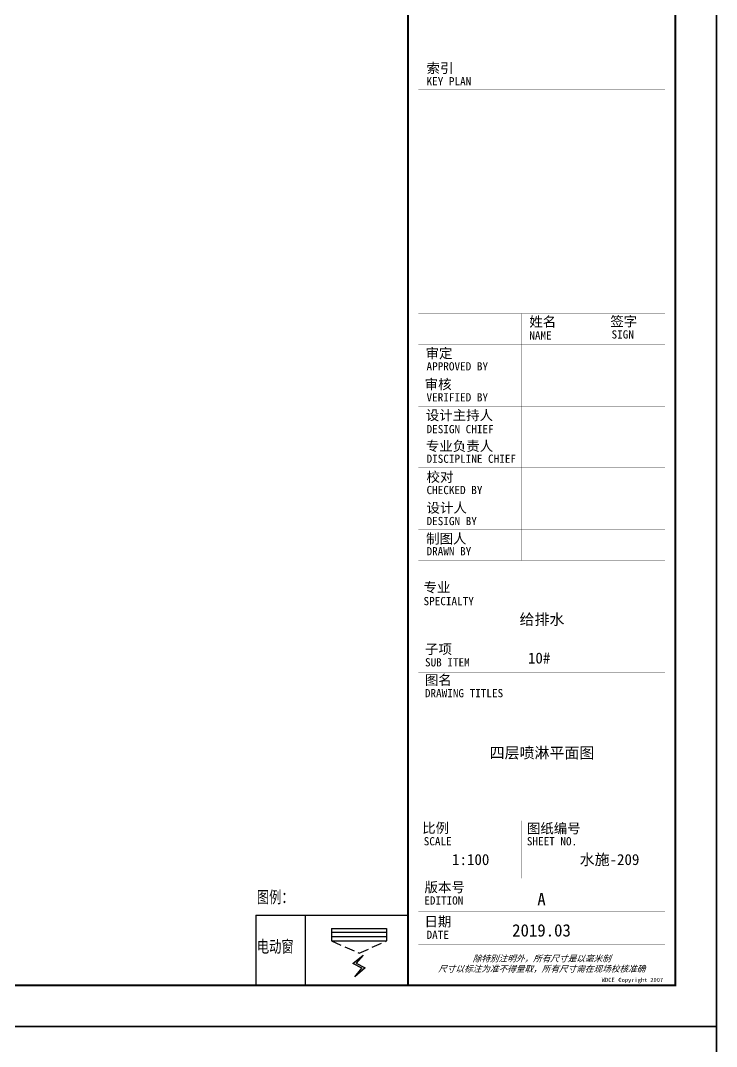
# Model space of a CAD drawing. Extents: x -186750 to 855523, y -12902 to 560425.
# Drawn here: x 642742 to 659669, y 164811 to 189750 of the extents above; entities that cross this region are included whole.
import ezdxf
from ezdxf.enums import TextEntityAlignment as Align
from ezdxf.xclip import XClip

# ---------------------------------------------------------------- set-up
doc = ezdxf.new("R2010")
doc.units = 0
doc.header["$LTSCALE"] = 1000
doc.header["$MEASUREMENT"] = 0
doc.header["$XCLIPFRAME"] = 0
doc.linetypes.add('X-104 8#10#平面$0$109-34 轴网$0$L1$0$$AUDIT_BAD_LTYPE1', pattern=[0])
doc.linetypes.add('X-104 8#10#平面$0$DASH', pattern=[0.35, 0.25, -0.1])
doc.layers.add('10#楼幕墙$0$04-不打印_辅助线', color=165, linetype='Continuous', plot=False)
for name, color, linetype in [('SHEET_TEXT', 7, 'Continuous'), ('X-104 8#10#平面$0$03-表格_185', 185, 'Continuous'), ('X-104 8#10#平面$0$04-电动窗', 1, 'Continuous'), ('X-104 8#10#平面$0$A-C_玻璃幕墙', 252, 'Continuous')]:
    doc.layers.add(name, color=color, linetype=linetype)
doc.styles.add('X-104 8#10#平面$0$Standard', font='STXIHEI.TTF', dxfattribs={"width": 0.75})
doc.styles.add('华文细黑', font='STXIHEI.TTF', dxfattribs={"height": 10})
doc.styles.add('图签信息$0$华文细黑', font='STXIHEI.TTF', dxfattribs={"height": 10})

# ---------------------------------------------------------------- blocks, each defined once
blk = doc.blocks.new('图框-A1')
for points, const_width in [([(5.684341886080801e-13, 0), (841.0000000000002, 0), (841.0000000000002, 594), (5.684341886080801e-13, 594)], 0.05), ([(765.9999999999966, 584), (25.00000000000045, 584), (25.00000000000045, 10), (766.0000000000002, 10)], 0.5)]:
    blk.add_lwpolyline(points, close=True, dxfattribs=dict(const_width=const_width))
blk = doc.blocks.new('104-8910 结构')
at = {"layer": 'Defpoints'}
blk.add_lwpolyline([(-19000, -118200), (61000, -118200.0000000002), (60999.99999999996, 41799.99999999983), (-19000, 41799.99999999996)], close=True, dxfattribs=at)
blk = doc.blocks.new('图签信息$0$WDCE Copyright200X')
at = {"const_width": 0.016}
blk.add_lwpolyline([(-10.59940458634446, 1.256125771104962, 0.9999999999999999), (-11.39940458634373, 1.256125771104962, 1)], format="xyb", close=True, dxfattribs=at)
at = {"style": '图签信息$0$华文细黑'}
for s, p in [('WDCE ', (-11.46336867556965, 0.5)), ('     Copyright ', (-3.513135566328856, 0.5))]:
    blk.add_text(s, height=1, dxfattribs=at).set_placement(p, align=Align.BOTTOM_RIGHT)
blk.add_text('c', height=0.6000000000000001, dxfattribs=at).set_placement((-11.03913788745558, 1.346005004482322), align=Align.MIDDLE_CENTER)
blk.add_attdef('200X', text='', height=1, dxfattribs=at).set_placement((-0.4516160869134183, 0.5), align=Align.BOTTOM_RIGHT)
blk = doc.blocks.new('图签信息')
at = {"const_width": 0.5}
blk.add_lwpolyline([(-64.99999999999545, -1.4210854715202e-14), (4.320099833421409e-12, -1.4210854715202e-14), (4.320099833421409e-12, 500.4999999999999), (-64.99999999999545, 500.4999999999999)], close=True, dxfattribs=at)
for points, const_width in [([(-62.49999999999545, 404.9158514156406), (-62.49999999999545, 227.8271815069857)], 0.04999999999999995), ([(-62.49999999999545, 227.8271815069857), (-2.49999999999568, 227.8271815069857), (-2.49999999999568, 404.9158514156406)], 0.04999999999999995), ([(-62.49999999999545, 227.8271815069857), (-2.49999999999568, 227.8271815069857)], 0.04999999999999995), ([(-62.49999999999545, 217.7359199957208), (-2.49999999999568, 217.7359199957208)], 0.05), ([(-62.49999999999545, 103.2620985673129), (-2.49999999999568, 103.2620985673129), (-2.49999999999568, 163.2620985673129), (-62.49999999999545, 163.2620985673129), (-62.49999999999545, 103.2620985673129)], 0.05), ([(-37.49999999999568, 163.2620985673129), (-37.49999999999568, 103.2620985673129)], 0.05), ([(-19.99999999999545, 163.2620985673129), (-19.99999999999545, 103.2620985673129)], 0.05), ([(-62.49999999999545, 155.7620985673129), (-2.49999999999568, 155.7620985673129)], 0.05), ([(-62.49999999999545, 148.2620985673129), (-2.49999999999568, 148.2620985673129)], 0.05), ([(-62.49999999999545, 140.7620985673129), (-2.49999999999568, 140.7620985673129)], 0.05), ([(-62.49999999999545, 133.2620985673129), (-2.49999999999568, 133.2620985673129)], 0.05), ([(-62.49999999999545, 125.7620985673129), (-2.49999999999568, 125.7620985673129)], 0.05), ([(-62.49999999999545, 118.2620985673129), (-2.49999999999568, 118.2620985673129)], 0.05), ([(-62.49999999999545, 110.7620985673129), (-2.49999999999568, 110.7620985673129)], 0.05), ([(-62.49999999999545, 98.49999999999997), (-2.49999999999568, 98.49999999999997), (-2.49999999999568, 9.999999999999986), (-62.49999999999545, 9.999999999999986), (-62.49999999999545, 98.49999999999997)], 0.05), ([(-62.49999999999545, 83.5), (-2.49999999999568, 83.5)], 0.05), ([(-62.49999999999545, 76), (-2.49999999999568, 76)], 0.05), ([(-62.49999999999545, 40), (-2.49999999999568, 40)], 0.05), ([(-37.49999999999568, 40), (-37.49999999999568, 25.99999999999999)], 0.05), ([(-62.49999999999545, 25.99999999999999), (-2.49999999999568, 25.99999999999999)], 0.05), ([(-62.49999999999545, 17.99999999999999), (-2.49999999999568, 17.99999999999999)], 0.05)]:
    blk.add_lwpolyline(points, dxfattribs=dict(const_width=const_width))
blk.add_blockref('图签信息$0$WDCE Copyright200X', (-2.49999999999568, -1.4210854715202e-14)).add_auto_attribs({'200X': '2007'})
at = {"style": '图签信息$0$华文细黑'}
for s, height, p in [('索引', 2.4, (-60.4999999999884, 224.1369858482722)), ('KEY PLAN', 2, (-60.4999999999884, 220.7359199957209)), ('姓名', 2.4, (-35.50414124065992, 162.4740349823624)), ('签字', 2.4, (-15.8064714426248, 162.5682593709571)), ('NAME', 2, (-35.49999999999545, 158.9559397554622)), ('SIGN', 2, (-15.49999999999568, 159.2008668049421)), ('审定', 2.4, (-60.7291972087362, 154.8078919265172)), ('APPROVED BY', 2, (-60.49999999999568, 151.4415470446802)), ('审核', 2.4, (-60.95484962372848, 147.2936585593343)), ('VERIFIED BY', 2, (-60.49999999999568, 143.9149446304509)), ('设计主持人', 2.4, (-60.67762178376438, 139.7620985673129)), ('DESIGN CHIEF', 2, (-60.49999999999568, 136.1854101728532)), ('专业负责人', 2.4, (-60.66716142653877, 132.2620985673129)), ('DISCIPLINE CHIEF', 2, (-60.49999999999568, 128.9837770826016)), ('校对', 2.4, (-60.49999999999568, 124.7620985673129)), ('CHECKED BY', 2, (-60.49999999999568, 121.370826370854)), ('设计人', 2.4, (-60.49999999999568, 117.2620985673129)), ('DESIGN BY', 2, (-60.49999999999568, 113.8323668008998)), ('制图人', 2.4, (-60.60586335487756, 109.7620985673129)), ('DRAWN BY', 2, (-60.49999999999568, 106.4977116805312)), ('专业', 2.4, (-61.23055664504045, 97.92572427484265)), ('SPECIALTY', 2, (-61.23055664504045, 94.37836307019097)), ('子项', 2.4, (-60.87761322115261, 82.91914139231812)), ('SUB ITEM', 2, (-60.87761322115261, 79.50000000000001)), ('图名', 2.4, (-60.90551381231035, 75.4051032210482)), ('DRAWING TITLES', 2, (-60.90551381231035, 72)), ('比例', 2.4, (-61.55535357425401, 39.42171678327212)), ('图纸编号', 2.4, (-36.1027284315453, 39.32421841725589)), ('SCALE', 2, (-61.18598001241776, 35.99999999999999)), ('SHEET NO.', 2, (-36.1027284315453, 35.99999999999999)), ('版本号', 2.4, (-61.00421948333246, 25.02554083917879)), ('EDITION', 2, (-61.06149774413939, 21.60578199040559)), ('日期', 2.4, (-61.00421948333246, 16.68326489126046)), ('DATE', 2, (-60.49999999999568, 13.26350604248726))]:
    blk.add_text(s, height=height, dxfattribs=at).set_placement(p, align=Align.TOP_LEFT)
at = {"color": 4, "style": '图签信息$0$华文细黑'}
for s, p in [('A', (-32.53306876774809, 19.40460744920709)), ('2019.03', (-32.53306876774809, 11.84342924066731))]:
    blk.add_text(s, height=3, dxfattribs=at).set_placement(p, align=Align.CENTER)
at = {"style": '图签信息$0$华文细黑', "oblique": 20}
for s, p in [('除特别注明外，所有尺寸是以毫米制', (-32.49999999999545, 6.500000000007262)), ('尺寸以标注为准不得量取，所有尺寸需在现场校核准确', (-32.49999999999545, 4.000000000007262))]:
    blk.add_text(s, height=1.5, dxfattribs=at).set_placement(p, align=Align.MIDDLE_CENTER)
blk = doc.blocks.new('图签-A1')
at = {"color": 2}
blk.add_blockref('图签信息', (0, 0), dxfattribs=at)
blk = doc.blocks.new('104-10 轴网')
at = {"layer": 'Defpoints'}
blk.add_lwpolyline([(-16049.99999999992, 45500.00000000001), (58050.00000000011, 45499.99999999999), (58050.00000000011, -11900.00000000001), (-16049.99999999998, -11899.99999999996)], close=True, dxfattribs=at)
blk = doc.blocks.new('10#楼幕墙')
at = {"layer": '10#楼幕墙$0$04-不打印_辅助线'}
for points in [[(-18549.99999999994, 165300), (65550.00000000006, 165300), (65550.00000000006, 224700), (-18549.99999999994, 224700)], [(-18549.99999999994, 105900), (65550.00000000006, 105900), (65550.00000000006, 165300), (-18549.99999999994, 165300)]]:
    blk.add_lwpolyline(points, close=True, dxfattribs=at)
blk = doc.blocks.new('X-104 8#10#平面$0$$TCHSYS$WIN2D')
for p, q in [((-0.5, 0.5), (0.5, 0.5)), ((-0.5, 0.5), (-0.4999999999999999, -0.5)), ((0.5, 0.5), (0.4999999999999998, -0.5)), ((0.5, 0.1666666666666666), (-0.5, 0.1666666666666666)), ((0.5, -0.1666666666666667), (-0.5, -0.1666666666666667)), ((-0.4999999999999999, -0.5), (0.5, -0.5))]:
    blk.add_line(p, q)
blk = doc.blocks.new('X-104 8#10#平面$0$开启扇')
at = {"layer": 'X-104 8#10#平面$0$04-电动窗'}
h = blk.add_hatch(color=1, dxfattribs=at)
h.dxf.hatch_style = 1
h.paths.add_polyline_path([(771.2538212353829, 399.4187931009801), (600.4963348774836, 588.0845509109495), (817.000029503055, 705.4227948976622), (568.9130649687795, 925.0510056701896), (737.6166181836743, 715.3361196324695), (521.1129235581029, 597.9978756457567)])
at = {"linetype": 'X-104 8#10#平面$0$DASH'}
blk.add_lwpolyline([(0, 49.99999999714782), (670, 349.9999999971478), (1340, 49.99999999714782)], dxfattribs=at)
at = {"layer": 'X-104 8#10#平面$0$04-电动窗', "color": 1}
blk.add_lwpolyline([(771.2538212353829, 399.4187931009801), (600.4963348774836, 588.0845509109495), (817.000029503055, 705.4227948976622), (568.9130649687795, 925.0510056701896), (737.6166181836743, 715.3361196324695), (521.1129235581029, 597.9978756457567), (771.2538212353829, 399.4187931009801)], close=True, dxfattribs=at)
at = {"xscale": -1340, "yscale": 300, "zscale": 1340, "rotation": 180}
blk.add_blockref('X-104 8#10#平面$0$$TCHSYS$WIN2D', (670, -100), dxfattribs=at)
blk = doc.blocks.new('X-104 8#10#平面$0$fdgfdhgh')
at = {"layer": 'X-104 8#10#平面$0$03-表格_185'}
for p, q in [((-3699.999999999993, 1700), (7.275957614183426e-12, 1700)), ((-3699.999999999993, 1700.000000000002), (-3700, 0)), ((-2499.999999999993, 1700.000000000002), (-2500, -1.818989403545856e-12)), ((7.275957614183426e-12, 1700), (0, 0)), ((-3699.999999999993, 0), (0, 0))]:
    blk.add_line(p, q, dxfattribs=at)
at = {"layer": 'X-104 8#10#平面$0$A-C_玻璃幕墙', "linetype": 'X-104 8#10#平面$0$109-34 轴网$0$L1$0$$AUDIT_BAD_LTYPE1', "xscale": -1, "rotation": 180}
blk.add_blockref('X-104 8#10#平面$0$开启扇', (-1860.000821380898, 1128.324177063592), dxfattribs=at)
at = {"layer": 'X-104 8#10#平面$0$03-表格_185', "color": 7, "char_height": 292.0994065281879, "width": 4952.5456069415, "attachment_point": 5, "style": 'X-104 8#10#平面$0$Standard'}
for s, insert in [('图例：', (-3228.500821380898, 2125.392578409517)), ('电动窗', (-3228.500821380905, 925.3925784095172))]:
    blk.add_mtext(s, dxfattribs=dict(at, insert=insert))
blk = doc.blocks.new('X-104 8#10#平面')
at = {"linetype": 'X-104 8#10#平面$0$109-34 轴网$0$L1$0$$AUDIT_BAD_LTYPE1'}
for points in [[(65550.00000000015, 224700.0000000001), (65550.00000000015, 165300.0000000001), (-18549.99999999987, 165300.0000000001), (-18549.99999999987, 224700.0000000001)], [(65550.00000000009, 165300.0000000001), (65550.00000000009, 105900.0000000001), (-18549.99999999994, 105900.0000000001), (-18549.99999999994, 165300.0000000001)]]:
    blk.add_lwpolyline(points, close=True, dxfattribs=at)
ref = blk.add_blockref('10#楼幕墙', (0, 0), dxfattribs=at)
XClip(ref).set_block_clipping_path([(-18549.99999999996, -12899.99999999999), (65550.00000000006, 343500.0000000001)])
at = {"xscale": 100, "yscale": 100, "zscale": 100}
for name, p in [('图框-A1', (-18549.99999999987, 165300.0000000001)), ('图签-A1', (64550.00000000014, 166300.0000000001)), ('图框-A1', (-18549.99999999994, 105900.0000000001))]:
    blk.add_blockref(name, p, dxfattribs=at)
at = {"linetype": 'X-104 8#10#平面$0$109-34 轴网$0$L1$0$$AUDIT_BAD_LTYPE1'}
ref = blk.add_blockref('104-8910 结构', (-130.0000000001637, 284500.0000000001), dxfattribs=at)
XClip(ref).set_block_clipping_path([(-15919.999999999593, -118200.00000000015), (58180.00000000041, -60800.00000000007)])
ref = blk.add_blockref('104-10 轴网', (1.527951098978519e-10, 178200), dxfattribs=at)
XClip(ref).set_block_clipping_path([(-16049.999999999924, -11899.999999999913), (58049.99999999998, 45500)])
blk.add_blockref('X-104 8#10#平面$0$fdgfdhgh', (58049.99999999969, 166300.0000000001), dxfattribs=at)

msp = doc.modelspace()

# ---------------------------------------------------------------- linework, layer by layer
for points in [[(575566.4135819954, 165300.0000000028), (659666.4135819954, 165300.0000000028), (659666.4135819954, 224700.0000000028), (575566.4135819954, 224700.0000000028)], [(575566.4135819954, 105900.0000000028), (659666.4135819954, 105900.0000000028), (659666.4135819954, 165300.0000000028), (575566.4135819954, 165300.0000000028)]]:
    msp.add_lwpolyline(points, close=True)

# ---------------------------------------------------------------- block references
msp.add_blockref('X-104 8#10#平面', (594116.4135819954, 2.701728651945793e-09))

# ---------------------------------------------------------------- texts
at = {"layer": 'SHEET_TEXT', "style": '华文细黑'}
for tag, p in [('给排水', (655423.9618834115, 175193.8286708729)), ('10#', (655354.5579857834, 174253.6418337202)), ('四层喷淋平面图', (655423.9618834109, 171948.9699212727)), ('1:100', (653690.8737236471, 169355.3784191232)), ('水施-209', (657067.5247772955, 169355.3778183385))]:
    msp.add_attdef(tag, text='总平面图', height=266.6666666666666, rotation=359.9999897947369, dxfattribs=at).set_placement(p, align=Align.MIDDLE_CENTER)

doc.saveas('drawing.dxf')
